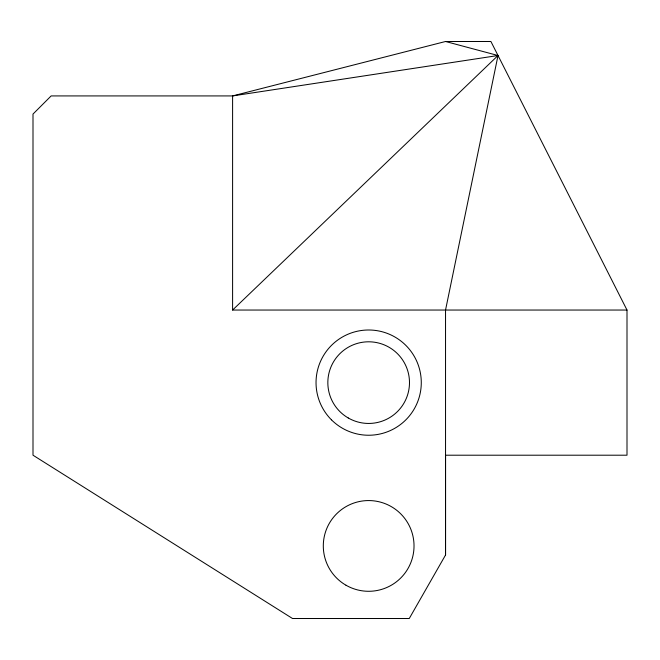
<?xml version="1.0" encoding="UTF-8"?>
<svg xmlns="http://www.w3.org/2000/svg" width="660" height="660" viewBox="0 0 660 660"><rect width="100%" height="100%" fill="white"/><g stroke="black" fill="none" stroke-linecap="round" stroke-linejoin="round"><path stroke-width="0.99" d="M445.549 555.002L445.541 310.043L498.019 55.514L232.6 95.923L51.142 95.923L33 114.073L33 455.202L292.52 618.511L409.258 618.511L445.549 555.002L445.549 455.21L627 455.202L627 310.043M232.6 310.043L498.019 55.514L445.549 41.497L232.6 95.923L232.6 310.043L627 310.043L490.908 41.489L445.549 41.497M348.249 417.978A40.829 40.829 0 0 0 409.489 382.618A40.829 40.829 0 0 0 348.249 347.267A40.829 40.829 0 0 0 348.249 417.978M331.452 419.826A52.618 52.618 0 0 0 419.488 396.239A52.618 52.618 0 0 0 355.039 331.79A52.618 52.618 0 0 0 331.452 419.826M345.98 585.214A45.367 45.367 0 0 0 414.026 545.927A45.367 45.367 0 0 0 345.98 506.641A45.367 45.367 0 0 0 345.98 585.214"/></g></svg>
